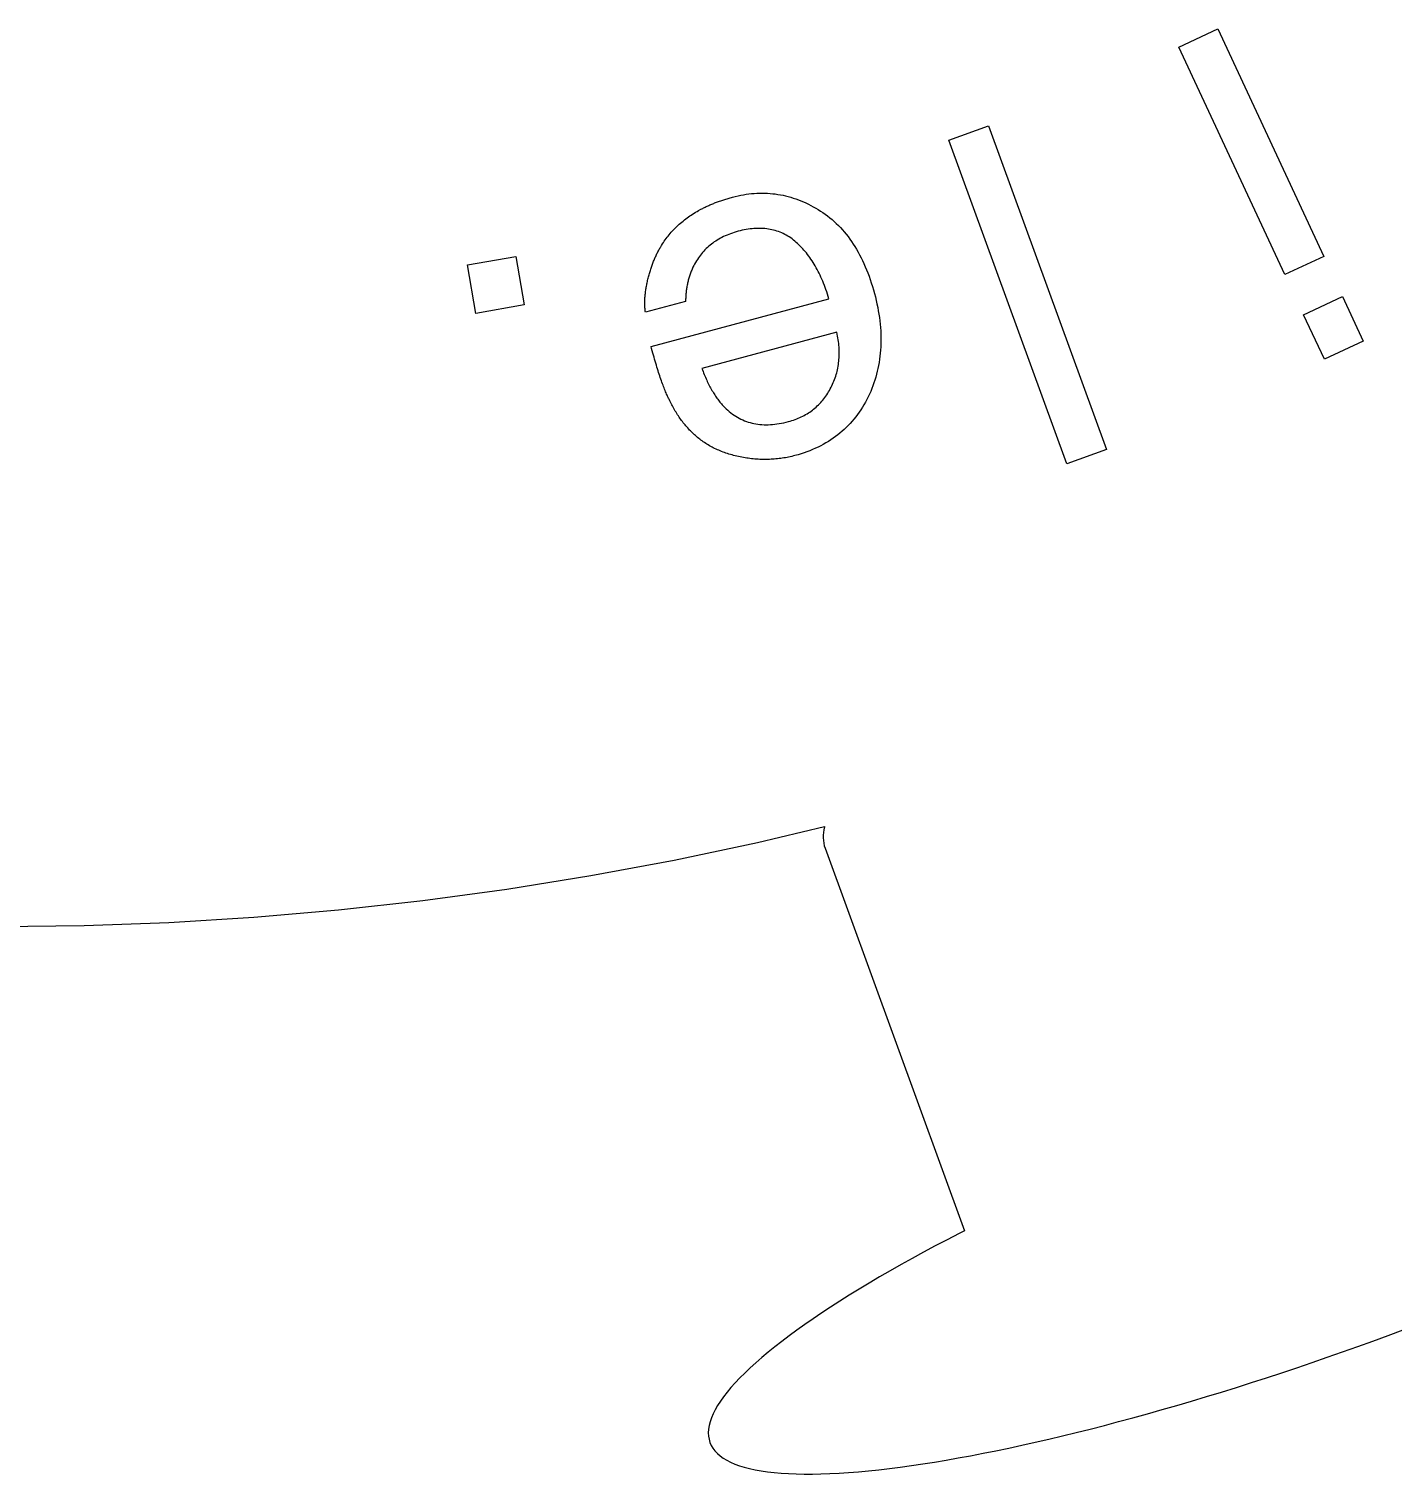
# Model space of a CAD drawing. Header units: metres. Extents: x -53 to 53, y -52 to 53.
# Drawn here: x 0.39 to 18.12, y -52.12 to -33.33 of the extents above; entities that cross this region are included whole.
import ezdxf

# ---------------------------------------------------------------- set-up
doc = ezdxf.new("R2010")
doc.units = ezdxf.units.M

msp = doc.modelspace()

# ---------------------------------------------------------------- linework, layer by layer
for p, q in [((15.3383, -33.5623), (15.844, -33.3264)), ((15.844, -33.3264), (17.2234, -36.2846)), ((16.7177, -36.5204), (15.3383, -33.5623)), ((12.3492, -34.7734), (12.8651, -34.5856)), ((12.8651, -34.5856), (14.3973, -38.7955)), ((13.8814, -38.9832), (12.3492, -34.7734)), ((9.50685, -35.522), (9.52132, -35.518)), ((9.52132, -35.518), (9.53589, -35.514)), ((9.53589, -35.514), (9.57155, -35.5049)), ((9.57155, -35.5049), (9.60707, -35.4967)), ((9.60707, -35.4967), (9.64249, -35.4893)), ((9.64249, -35.4893), (9.67776, -35.4828)), ((9.67776, -35.4828), (9.71295, -35.4772)), ((9.71295, -35.4772), (9.748, -35.4724)), ((9.748, -35.4724), (9.78296, -35.4685)), ((9.78296, -35.4685), (9.81776, -35.4655)), ((9.81776, -35.4655), (9.85246, -35.4634)), ((9.85246, -35.4634), (9.88704, -35.4622)), ((9.88704, -35.4622), (9.92151, -35.4618)), ((9.92151, -35.4618), (9.95584, -35.4623)), ((9.95584, -35.4623), (9.99007, -35.4637)), ((9.99007, -35.4637), (10.0242, -35.4659)), ((10.0242, -35.4659), (10.0582, -35.4691)), ((10.0582, -35.4691), (10.092, -35.4731)), ((10.092, -35.4731), (10.1258, -35.478)), ((10.1258, -35.478), (10.1594, -35.4837)), ((10.1594, -35.4837), (10.1929, -35.4904)), ((10.1929, -35.4904), (10.2263, -35.4979)), ((10.2263, -35.4979), (10.2596, -35.5063)), ((10.2596, -35.5063), (10.2927, -35.5155)), ((10.2927, -35.5155), (10.3258, -35.5257)), ((9.05547, -35.7112), (9.075, -35.6998)), ((9.075, -35.6998), (9.09479, -35.6886)), ((9.09479, -35.6886), (9.12582, -35.6716)), ((9.12582, -35.6716), (9.13689, -35.6657)), ((9.13689, -35.6657), (9.14804, -35.6599)), ((9.14804, -35.6599), (9.15932, -35.6541)), ((9.15932, -35.6541), (9.17072, -35.6484)), ((9.17072, -35.6484), (9.18222, -35.6428)), ((9.18222, -35.6428), (9.19385, -35.6372)), ((9.19385, -35.6372), (9.20558, -35.6317)), ((9.20558, -35.6317), (9.21742, -35.6262)), ((9.21742, -35.6262), (9.22939, -35.6208)), ((9.22939, -35.6208), (9.24146, -35.6155)), ((9.24146, -35.6155), (9.25365, -35.6102)), ((9.25365, -35.6102), (9.26595, -35.605)), ((9.26595, -35.605), (9.27837, -35.5999)), ((9.27837, -35.5999), (9.29089, -35.5948)), ((9.29089, -35.5948), (9.30354, -35.5898)), ((9.30354, -35.5898), (9.3163, -35.5848)), ((9.3163, -35.5848), (9.32918, -35.5799)), ((9.32918, -35.5799), (9.34216, -35.5751)), ((9.34216, -35.5751), (9.35526, -35.5703)), ((9.35526, -35.5703), (9.36847, -35.5656)), ((9.36847, -35.5656), (9.38181, -35.561)), ((9.38181, -35.561), (9.39523, -35.5564)), ((9.39523, -35.5564), (9.4088, -35.5519)), ((9.4088, -35.5519), (9.42247, -35.5474)), ((9.42247, -35.5474), (9.43625, -35.543)), ((9.43625, -35.543), (9.45015, -35.5387)), ((9.45015, -35.5387), (9.46416, -35.5344)), ((9.46416, -35.5344), (9.47827, -35.5302)), ((9.47827, -35.5302), (9.49251, -35.5261)), ((9.49251, -35.5261), (9.50685, -35.522)), ((10.3258, -35.5257), (10.3587, -35.5367)), ((10.3587, -35.5367), (10.3915, -35.5486)), ((10.3915, -35.5486), (10.4241, -35.5614)), ((10.4241, -35.5614), (10.4567, -35.575)), ((10.4567, -35.575), (10.4892, -35.5895)), ((10.4892, -35.5895), (10.5215, -35.6049)), ((10.5215, -35.6049), (10.5537, -35.6212)), ((10.5537, -35.6212), (10.5858, -35.6384)), ((10.5858, -35.6384), (10.6177, -35.6564)), ((10.6177, -35.6564), (10.6496, -35.6753)), ((10.6496, -35.6753), (10.6811, -35.695)), ((10.6811, -35.695), (10.712, -35.7156)), ((8.81227, -35.8951), (8.82779, -35.8805)), ((8.82779, -35.8805), (8.84357, -35.8661)), ((8.84357, -35.8661), (8.85965, -35.852)), ((8.85965, -35.852), (8.87604, -35.8381)), ((8.87604, -35.8381), (8.89268, -35.8244)), ((8.89268, -35.8244), (8.90962, -35.8109)), ((8.90962, -35.8109), (8.92685, -35.7977)), ((8.92685, -35.7977), (8.94437, -35.7846)), ((8.94437, -35.7846), (8.96217, -35.7718)), ((8.96217, -35.7718), (8.98026, -35.7593)), ((8.98026, -35.7593), (8.99861, -35.7469)), ((8.99861, -35.7469), (9.01727, -35.7348)), ((9.01727, -35.7348), (9.03624, -35.7229)), ((9.03624, -35.7229), (9.05547, -35.7112)), ((10.712, -35.7156), (10.7423, -35.737)), ((10.7423, -35.737), (10.772, -35.7593)), ((10.772, -35.7593), (10.8012, -35.7824)), ((10.8012, -35.7824), (10.8298, -35.8063)), ((10.8298, -35.8063), (10.8578, -35.831)), ((10.8578, -35.831), (10.8852, -35.8566)), ((10.8852, -35.8566), (10.912, -35.883)), ((10.912, -35.883), (10.9382, -35.9102)), ((8.64856, -36.0879), (8.66063, -36.0706)), ((8.66063, -36.0706), (8.67297, -36.0536)), ((8.67297, -36.0536), (8.68561, -36.0367)), ((8.68561, -36.0367), (8.69855, -36.0201)), ((8.69855, -36.0201), (8.71175, -36.0037)), ((8.71175, -36.0037), (8.72525, -35.9875)), ((8.72525, -35.9875), (8.73904, -35.9715)), ((8.73904, -35.9715), (8.75313, -35.9558)), ((8.75313, -35.9558), (8.76749, -35.9403)), ((8.76749, -35.9403), (8.78214, -35.925)), ((8.78214, -35.925), (8.79706, -35.9099)), ((8.79706, -35.9099), (8.81227, -35.8951)), ((9.33727, -36.0721), (9.3177, -36.0845)), ((9.35728, -36.0602), (9.33727, -36.0721)), ((9.37776, -36.0487), (9.35728, -36.0602)), ((9.3987, -36.0377), (9.37776, -36.0487)), ((9.42006, -36.0271), (9.3987, -36.0377)), ((9.44189, -36.017), (9.42006, -36.0271)), ((9.46419, -36.0073), (9.44189, -36.017)), ((9.48692, -35.9981), (9.46419, -36.0073)), ((9.51012, -35.9893), (9.48692, -35.9981)), ((9.53377, -35.981), (9.51012, -35.9893)), ((9.55786, -35.9731), (9.53377, -35.981)), ((9.58241, -35.9657), (9.55786, -35.9731)), ((9.60741, -35.9587), (9.58241, -35.9657)), ((9.63425, -35.9518), (9.60741, -35.9587)), ((9.66081, -35.9456), (9.63425, -35.9518)), ((9.68712, -35.94), (9.66081, -35.9456)), ((9.71313, -35.9351), (9.68712, -35.94)), ((9.73886, -35.9309), (9.71313, -35.9351)), ((9.76433, -35.9274), (9.73886, -35.9309)), ((9.78951, -35.9245), (9.76433, -35.9274)), ((9.81442, -35.9224), (9.78951, -35.9245)), ((9.83904, -35.9209), (9.81442, -35.9224)), ((9.86339, -35.92), (9.83904, -35.9209)), ((9.88747, -35.9199), (9.86339, -35.92)), ((9.91124, -35.9204), (9.88747, -35.9199)), ((9.93477, -35.9216), (9.91124, -35.9204)), ((9.95801, -35.9234), (9.93477, -35.9216)), ((9.98097, -35.9259), (9.95801, -35.9234)), ((10.0036, -35.9292), (9.98097, -35.9259)), ((10.0261, -35.933), (10.0036, -35.9292)), ((10.0482, -35.9376), (10.0261, -35.933)), ((10.07, -35.9428), (10.0482, -35.9376)), ((10.0916, -35.9487), (10.07, -35.9428)), ((10.1129, -35.9553), (10.0916, -35.9487)), ((10.1339, -35.9625), (10.1129, -35.9553)), ((10.1546, -35.9704), (10.1339, -35.9625)), ((10.1751, -35.979), (10.1546, -35.9704)), ((10.1953, -35.9883), (10.1751, -35.979)), ((10.2152, -35.9982), (10.1953, -35.9883)), ((10.2348, -36.0089), (10.2152, -35.9982)), ((10.2542, -36.0201), (10.2348, -36.0089)), ((10.2732, -36.0321), (10.2542, -36.0201)), ((10.292, -36.0447), (10.2732, -36.0321)), ((10.3105, -36.058), (10.292, -36.0447)), ((10.3288, -36.072), (10.3105, -36.058)), ((10.3467, -36.0867), (10.3288, -36.072)), ((10.9382, -35.9102), (10.9639, -35.9383)), ((10.9639, -35.9383), (10.989, -35.9672)), ((10.989, -35.9672), (11.0135, -35.997)), ((11.0135, -35.997), (11.0374, -36.0275)), ((11.0374, -36.0275), (11.0607, -36.0589)), ((11.0607, -36.0589), (11.0835, -36.0911)), ((8.54211, -36.2726), (8.54782, -36.2607)), ((8.54782, -36.2607), (8.5536, -36.2489)), ((8.5536, -36.2489), (8.55949, -36.2373)), ((8.55949, -36.2373), (8.56546, -36.2258)), ((8.56546, -36.2258), (8.57152, -36.2144)), ((8.57152, -36.2144), (8.57767, -36.2031)), ((8.57767, -36.2031), (8.58391, -36.192)), ((8.58391, -36.192), (8.59023, -36.181)), ((8.59023, -36.181), (8.59666, -36.1702)), ((8.59666, -36.1702), (8.60316, -36.1594)), ((8.60316, -36.1594), (8.61409, -36.1412)), ((8.61409, -36.1412), (8.62529, -36.1232)), ((8.62529, -36.1232), (8.63678, -36.1055)), ((8.63678, -36.1055), (8.64856, -36.0879)), ((9.11823, -36.268), (9.10454, -36.2862)), ((9.13234, -36.2502), (9.11823, -36.268)), ((9.14693, -36.2329), (9.13234, -36.2502)), ((9.16197, -36.216), (9.14693, -36.2329)), ((9.17746, -36.1996), (9.16197, -36.216)), ((9.19341, -36.1837), (9.17746, -36.1996)), ((9.20981, -36.1682), (9.19341, -36.1837)), ((9.22665, -36.1531), (9.20981, -36.1682)), ((9.24396, -36.1385), (9.22665, -36.1531)), ((9.2617, -36.1243), (9.24396, -36.1385)), ((9.27992, -36.1106), (9.2617, -36.1243)), ((9.29858, -36.0973), (9.27992, -36.1106)), ((9.3177, -36.0845), (9.29858, -36.0973)), ((10.3643, -36.1019), (10.3467, -36.0867)), ((10.3817, -36.1176), (10.3643, -36.1019)), ((10.3988, -36.1338), (10.3817, -36.1176)), ((10.4157, -36.1504), (10.3988, -36.1338)), ((10.4323, -36.1675), (10.4157, -36.1504)), ((10.4486, -36.1851), (10.4323, -36.1675)), ((10.4646, -36.2031), (10.4486, -36.1851)), ((10.4804, -36.2216), (10.4646, -36.2031)), ((10.4959, -36.2405), (10.4804, -36.2216)), ((10.5112, -36.2599), (10.4959, -36.2405)), ((10.5262, -36.2798), (10.5112, -36.2599)), ((11.0835, -36.0911), (11.1056, -36.1242)), ((11.1056, -36.1242), (11.1272, -36.1581)), ((11.1272, -36.1581), (11.1482, -36.1928)), ((11.1482, -36.1928), (11.1686, -36.2284)), ((11.1686, -36.2284), (11.1884, -36.2647)), ((11.1884, -36.2647), (11.2077, -36.302)), ((6.0882, -36.3957), (6.71649, -36.2849)), ((6.19933, -37.026), (6.0882, -36.3957)), ((6.71649, -36.2849), (6.82762, -36.9152)), ((8.46742, -36.4667), (8.47177, -36.4528)), ((8.47177, -36.4528), (8.47621, -36.4391)), ((8.47621, -36.4391), (8.48074, -36.4255)), ((8.48074, -36.4255), (8.48537, -36.412)), ((8.48537, -36.412), (8.49008, -36.3987)), ((8.49008, -36.3987), (8.49487, -36.3855)), ((8.49487, -36.3855), (8.49977, -36.3725)), ((8.49977, -36.3725), (8.50475, -36.3595)), ((8.50475, -36.3595), (8.50981, -36.3467)), ((8.50981, -36.3467), (8.51498, -36.334)), ((8.51498, -36.334), (8.52023, -36.3215)), ((8.52023, -36.3215), (8.52556, -36.3091)), ((8.52556, -36.3091), (8.53101, -36.2968)), ((8.53101, -36.2968), (8.53651, -36.2846)), ((8.53651, -36.2846), (8.54211, -36.2726)), ((9.01022, -36.4514), (9.00487, -36.4641)), ((9.01575, -36.4388), (9.01022, -36.4514)), ((9.02147, -36.4263), (9.01575, -36.4388)), ((9.03198, -36.4049), (9.02147, -36.4263)), ((9.04294, -36.384), (9.03198, -36.4049)), ((9.05435, -36.3635), (9.04294, -36.384)), ((9.06622, -36.3435), (9.05435, -36.3635)), ((9.07854, -36.324), (9.06622, -36.3435)), ((9.09131, -36.3049), (9.07854, -36.324)), ((9.10454, -36.2862), (9.09131, -36.3049)), ((10.5409, -36.3002), (10.5262, -36.2798)), ((10.5554, -36.321), (10.5409, -36.3002)), ((10.5696, -36.3422), (10.5554, -36.321)), ((10.5835, -36.364), (10.5696, -36.3422)), ((10.5972, -36.3862), (10.5835, -36.364)), ((10.6106, -36.4088), (10.5972, -36.3862)), ((10.6237, -36.432), (10.6106, -36.4088)), ((10.6366, -36.4556), (10.6237, -36.432)), ((10.6493, -36.4796), (10.6366, -36.4556)), ((11.2077, -36.302), (11.2263, -36.34)), ((11.2263, -36.34), (11.2444, -36.3789)), ((11.2444, -36.3789), (11.2619, -36.4186)), ((11.2619, -36.4186), (11.2788, -36.4591)), ((17.2234, -36.2846), (16.7177, -36.5204)), ((8.41991, -36.6554), (8.42278, -36.641)), ((8.42278, -36.641), (8.42583, -36.6264)), ((8.42583, -36.6264), (8.429, -36.6118)), ((8.429, -36.6118), (8.43236, -36.597)), ((8.43236, -36.597), (8.43585, -36.5821)), ((8.43585, -36.5821), (8.4395, -36.5672)), ((8.4395, -36.5672), (8.44322, -36.5525)), ((8.44322, -36.5525), (8.44702, -36.5379)), ((8.44702, -36.5379), (8.45093, -36.5233)), ((8.45093, -36.5233), (8.45491, -36.509)), ((8.45491, -36.509), (8.459, -36.4947)), ((8.459, -36.4947), (8.46317, -36.4806)), ((8.46317, -36.4806), (8.46742, -36.4667)), ((8.95122, -36.6339), (8.94833, -36.6473)), ((8.9543, -36.6205), (8.95122, -36.6339)), ((8.95753, -36.6072), (8.9543, -36.6205)), ((8.96095, -36.5939), (8.95753, -36.6072)), ((8.96455, -36.5807), (8.96095, -36.5939)), ((8.96832, -36.5675), (8.96455, -36.5807)), ((8.97227, -36.5544), (8.96832, -36.5675)), ((8.97639, -36.5413), (8.97227, -36.5544)), ((8.9807, -36.5283), (8.97639, -36.5413)), ((8.98518, -36.5154), (8.9807, -36.5283)), ((8.98984, -36.5025), (8.98518, -36.5154)), ((8.99467, -36.4896), (8.98984, -36.5025)), ((8.99966, -36.4768), (8.99467, -36.4896)), ((9.00487, -36.4641), (8.99966, -36.4768)), ((10.6616, -36.5041), (10.6493, -36.4796)), ((10.6737, -36.5291), (10.6616, -36.5041)), ((10.6855, -36.5546), (10.6737, -36.5291)), ((10.6971, -36.5805), (10.6855, -36.5546)), ((10.7084, -36.6069), (10.6971, -36.5805)), ((10.7195, -36.6337), (10.7084, -36.6069)), ((10.7302, -36.661), (10.7195, -36.6337)), ((11.2788, -36.4591), (11.2951, -36.5005)), ((11.2951, -36.5005), (11.3109, -36.5427)), ((11.3109, -36.5427), (11.326, -36.5857)), ((11.326, -36.5857), (11.3406, -36.6296)), ((11.3406, -36.6296), (11.3546, -36.6743)), ((8.39624, -36.8445), (8.3969, -36.8318)), ((8.3969, -36.8318), (8.39772, -36.819)), ((8.39772, -36.819), (8.3987, -36.806)), ((8.3987, -36.806), (8.39984, -36.7929)), ((8.39984, -36.7929), (8.40115, -36.7797)), ((8.40115, -36.7797), (8.4026, -36.7664)), ((8.4026, -36.7664), (8.40421, -36.7529)), ((8.40421, -36.7529), (8.40598, -36.7393)), ((8.40598, -36.7393), (8.4079, -36.7256)), ((8.4079, -36.7256), (8.40999, -36.7118)), ((8.40999, -36.7118), (8.41223, -36.6979)), ((8.41223, -36.6979), (8.41463, -36.6838)), ((8.41463, -36.6838), (8.41719, -36.6697)), ((8.41719, -36.6697), (8.41991, -36.6554)), ((8.92682, -36.8272), (8.92639, -36.8414)), ((8.92741, -36.813), (8.92682, -36.8272)), ((8.92819, -36.7989), (8.92741, -36.813)), ((8.92914, -36.7849), (8.92819, -36.7989)), ((8.93027, -36.7709), (8.92914, -36.7849)), ((8.93156, -36.7569), (8.93027, -36.7709)), ((8.93304, -36.743), (8.93156, -36.7569)), ((8.93471, -36.7292), (8.93304, -36.743)), ((8.93652, -36.7154), (8.93471, -36.7292)), ((8.93854, -36.7017), (8.93652, -36.7154)), ((8.94072, -36.688), (8.93854, -36.7017)), ((8.94308, -36.6744), (8.94072, -36.688)), ((8.94562, -36.6608), (8.94308, -36.6744)), ((8.94833, -36.6473), (8.94562, -36.6608)), ((10.7408, -36.6888), (10.7302, -36.661)), ((10.751, -36.717), (10.7408, -36.6888)), ((10.761, -36.7457), (10.751, -36.717)), ((10.7707, -36.7749), (10.761, -36.7457)), ((10.7802, -36.8045), (10.7707, -36.7749)), ((10.7894, -36.8346), (10.7802, -36.8045)), ((11.3546, -36.6743), (11.368, -36.7198)), ((11.368, -36.7198), (11.3808, -36.7662)), ((11.3808, -36.7662), (11.3927, -36.8121)), ((11.3927, -36.8121), (11.4037, -36.8577)), ((16.9612, -37.0425), (17.4669, -36.8067)), ((17.4669, -36.8067), (17.7374, -37.3867)), ((6.82762, -36.9152), (6.19933, -37.026)), ((8.39516, -36.8942), (8.3952, -36.882)), ((8.39528, -36.9064), (8.39516, -36.8942)), ((8.3952, -36.882), (8.39539, -36.8696)), ((8.39557, -36.9184), (8.39528, -36.9064)), ((8.39539, -36.8696), (8.39574, -36.8571)), ((8.39601, -36.9302), (8.39557, -36.9184)), ((8.39574, -36.8571), (8.39624, -36.8445)), ((8.39661, -36.942), (8.39601, -36.9302)), ((8.39737, -36.9536), (8.39661, -36.942)), ((8.39828, -36.9652), (8.39737, -36.9536)), ((8.39937, -36.9766), (8.39828, -36.9652)), ((8.40059, -36.9879), (8.39937, -36.9766)), ((8.40198, -36.999), (8.40059, -36.9879)), ((8.40352, -37.0101), (8.40198, -36.999)), ((8.92609, -36.8701), (8.40352, -37.0101)), ((8.476, -37.4545), (10.7894, -36.8346)), ((8.92616, -36.8557), (8.92609, -36.8701)), ((8.92639, -36.8414), (8.92616, -36.8557)), ((11.4037, -36.8577), (11.4138, -36.9029)), ((11.4138, -36.9029), (11.423, -36.9479)), ((11.423, -36.9479), (11.4313, -36.9925)), ((11.4313, -36.9925), (11.4387, -37.0368)), ((11.4387, -37.0368), (11.4452, -37.0808)), ((11.4452, -37.0808), (11.4509, -37.1245)), ((11.4509, -37.1245), (11.4556, -37.1678)), ((11.4556, -37.1678), (11.4594, -37.2108)), ((17.2317, -37.6225), (16.9612, -37.0425)), ((10.8909, -37.2712), (9.13673, -37.7412)), ((10.8963, -37.2958), (10.8909, -37.2712)), ((10.9012, -37.3203), (10.8963, -37.2958)), ((10.9057, -37.3447), (10.9012, -37.3203)), ((10.9096, -37.3689), (10.9057, -37.3447)), ((10.913, -37.3929), (10.9096, -37.3689)), ((10.916, -37.4168), (10.913, -37.3929)), ((11.4594, -37.2108), (11.4623, -37.2535)), ((11.4623, -37.2535), (11.4643, -37.2959)), ((11.4643, -37.2959), (11.4654, -37.3379)), ((11.4656, -37.3796), (11.465, -37.421)), ((11.4654, -37.3379), (11.4656, -37.3796)), ((17.7374, -37.3867), (17.2317, -37.6225)), ((8.48392, -37.4838), (8.476, -37.4545)), ((8.49179, -37.5126), (8.48392, -37.4838)), ((8.4996, -37.5409), (8.49179, -37.5126)), ((8.50735, -37.5687), (8.4996, -37.5409)), ((8.51508, -37.5959), (8.50735, -37.5687)), ((10.9184, -37.4406), (10.916, -37.4168)), ((10.9204, -37.4642), (10.9184, -37.4406)), ((10.9218, -37.4876), (10.9204, -37.4642)), ((10.9216, -37.6028), (10.9226, -37.58)), ((10.9228, -37.5109), (10.9218, -37.4876)), ((10.9226, -37.58), (10.9232, -37.5572)), ((10.9232, -37.5341), (10.9228, -37.5109)), ((10.9232, -37.5572), (10.9232, -37.5341)), ((11.4533, -37.5834), (11.4481, -37.6232)), ((11.4575, -37.5433), (11.4533, -37.5834)), ((11.4609, -37.5029), (11.4575, -37.5433)), ((11.4634, -37.4621), (11.4609, -37.5029)), ((11.465, -37.421), (11.4634, -37.4621)), ((8.52275, -37.6227), (8.51508, -37.5959)), ((8.53038, -37.6488), (8.52275, -37.6227)), ((8.53793, -37.6745), (8.53038, -37.6488)), ((8.54546, -37.6996), (8.53793, -37.6745)), ((8.55293, -37.7242), (8.54546, -37.6996)), ((8.56035, -37.7482), (8.55293, -37.7242)), ((8.56773, -37.7717), (8.56035, -37.7482)), ((8.57506, -37.7947), (8.56773, -37.7717)), ((9.13673, -37.7412), (9.14433, -37.7613)), ((9.14433, -37.7613), (9.15201, -37.781)), ((10.8954, -37.7793), (10.9004, -37.7578)), ((10.9004, -37.7578), (10.9049, -37.7361)), ((10.9049, -37.7361), (10.909, -37.7142)), ((10.909, -37.7142), (10.9125, -37.6922)), ((10.9125, -37.6922), (10.9155, -37.6701)), ((10.9155, -37.6701), (10.918, -37.6478)), ((10.918, -37.6478), (10.9201, -37.6253)), ((10.9201, -37.6253), (10.9216, -37.6028)), ((11.4272, -37.7406), (11.4184, -37.7791)), ((11.4351, -37.7018), (11.4272, -37.7406)), ((11.442, -37.6627), (11.4351, -37.7018)), ((11.4481, -37.6232), (11.442, -37.6627)), ((8.58232, -37.8172), (8.57506, -37.7947)), ((8.58955, -37.8391), (8.58232, -37.8172)), ((8.59673, -37.8605), (8.58955, -37.8391)), ((8.60385, -37.8813), (8.59673, -37.8605)), ((8.61095, -37.9017), (8.60385, -37.8813)), ((8.61797, -37.9215), (8.61095, -37.9017)), ((8.62495, -37.9408), (8.61797, -37.9215)), ((8.63188, -37.9595), (8.62495, -37.9408)), ((8.63876, -37.9777), (8.63188, -37.9595)), ((9.15201, -37.781), (9.15976, -37.8005)), ((9.15976, -37.8005), (9.16762, -37.8196)), ((9.16762, -37.8196), (9.17557, -37.8385)), ((9.17557, -37.8385), (9.18359, -37.8571)), ((9.18359, -37.8571), (9.19171, -37.8754)), ((9.19171, -37.8754), (9.19992, -37.8933)), ((9.19992, -37.8933), (9.20822, -37.911)), ((9.20822, -37.911), (9.2166, -37.9285)), ((9.2166, -37.9285), (9.22508, -37.9455)), ((9.22508, -37.9455), (9.23364, -37.9624)), ((10.8279, -37.9668), (10.8374, -37.9466)), ((10.8374, -37.9466), (10.8464, -37.9262)), ((10.8464, -37.9262), (10.8549, -37.9056)), ((10.8549, -37.9056), (10.8629, -37.885)), ((10.8629, -37.885), (10.8704, -37.8641)), ((10.8704, -37.8641), (10.8774, -37.8432)), ((10.8774, -37.8432), (10.8839, -37.822)), ((10.8839, -37.822), (10.8899, -37.8008)), ((10.8899, -37.8008), (10.8954, -37.7793)), ((11.3744, -37.9299), (11.3612, -37.9668)), ((11.3868, -37.8927), (11.3744, -37.9299)), ((11.3982, -37.8552), (11.3868, -37.8927)), ((11.4088, -37.8173), (11.3982, -37.8552)), ((11.4184, -37.7791), (11.4088, -37.8173)), ((8.6456, -37.9954), (8.63876, -37.9777)), ((8.65239, -38.0126), (8.6456, -37.9954)), ((8.65912, -38.0292), (8.65239, -38.0126)), ((8.66582, -38.0453), (8.65912, -38.0292)), ((8.67244, -38.0608), (8.66582, -38.0453)), ((8.67903, -38.0759), (8.67244, -38.0608)), ((8.68558, -38.0903), (8.67903, -38.0759)), ((8.69206, -38.1043), (8.68558, -38.0903)), ((8.6985, -38.1178), (8.69206, -38.1043)), ((8.70491, -38.1307), (8.6985, -38.1178)), ((8.71124, -38.1431), (8.70491, -38.1307)), ((8.71956, -38.1608), (8.71124, -38.1431)), ((9.23364, -37.9624), (9.24229, -37.9789)), ((9.24229, -37.9789), (9.25102, -37.9951)), ((9.25102, -37.9951), (9.25987, -38.011)), ((9.25987, -38.011), (9.26878, -38.0267)), ((9.26878, -38.0267), (9.27779, -38.042)), ((9.27779, -38.042), (9.28688, -38.0571)), ((9.28688, -38.0571), (9.29605, -38.0718)), ((9.29605, -38.0718), (9.30533, -38.0863)), ((9.30533, -38.0863), (9.3147, -38.1004)), ((9.3147, -38.1004), (9.32414, -38.1143)), ((9.32414, -38.1143), (9.33368, -38.1279)), ((9.33368, -38.1279), (9.34329, -38.1412)), ((9.34329, -38.1412), (9.35301, -38.1542)), ((10.7101, -38.1525), (10.7234, -38.1358)), ((10.7234, -38.1358), (10.7365, -38.1186)), ((10.7365, -38.1186), (10.7491, -38.1011)), ((10.7491, -38.1011), (10.7615, -38.0831)), ((10.7615, -38.0831), (10.7735, -38.0647)), ((10.7735, -38.0647), (10.7851, -38.0458)), ((10.7851, -38.0458), (10.7964, -38.0266)), ((10.7964, -38.0266), (10.8074, -38.0069)), ((10.8074, -38.0069), (10.8179, -37.9869)), ((10.8179, -37.9869), (10.8279, -37.9668)), ((11.2815, -38.1462), (11.2632, -38.1805)), ((11.2992, -38.1111), (11.2815, -38.1462)), ((11.316, -38.0755), (11.2992, -38.1111)), ((11.332, -38.0396), (11.316, -38.0755)), ((11.347, -38.0034), (11.332, -38.0396)), ((11.3612, -37.9668), (11.347, -38.0034)), ((8.72804, -38.1784), (8.71956, -38.1608)), ((8.73666, -38.1958), (8.72804, -38.1784)), ((8.74544, -38.213), (8.73666, -38.1958)), ((8.75438, -38.23), (8.74544, -38.213)), ((8.76347, -38.2468), (8.75438, -38.23)), ((8.77272, -38.2634), (8.76347, -38.2468)), ((8.78214, -38.2798), (8.77272, -38.2634)), ((8.79169, -38.296), (8.78214, -38.2798)), ((8.80141, -38.3121), (8.79169, -38.296)), ((8.81126, -38.3279), (8.80141, -38.3121)), ((8.82129, -38.3435), (8.81126, -38.3279)), ((9.35301, -38.1542), (9.36282, -38.1669)), ((9.36282, -38.1669), (9.3727, -38.1793)), ((9.3727, -38.1793), (9.38269, -38.1914)), ((9.38269, -38.1914), (9.39276, -38.2032)), ((9.39276, -38.2032), (9.40291, -38.2148)), ((9.40291, -38.2148), (9.41316, -38.226)), ((9.41316, -38.226), (9.42349, -38.2369)), ((9.42349, -38.2369), (9.43391, -38.2476)), ((9.43391, -38.2476), (9.45351, -38.2666)), ((9.45351, -38.2666), (9.47343, -38.2849)), ((9.47343, -38.2849), (9.49373, -38.3023)), ((9.49373, -38.3023), (9.51434, -38.3189)), ((9.51434, -38.3189), (9.53534, -38.3346)), ((9.53534, -38.3346), (9.55666, -38.3495)), ((10.4868, -38.3422), (10.505, -38.3314)), ((10.505, -38.3314), (10.5228, -38.3201)), ((10.5228, -38.3201), (10.5403, -38.3085)), ((10.5403, -38.3085), (10.5575, -38.2964)), ((10.5575, -38.2964), (10.5743, -38.284)), ((10.5743, -38.284), (10.5907, -38.271)), ((10.5907, -38.271), (10.6069, -38.2577)), ((10.6069, -38.2577), (10.6226, -38.2439)), ((10.6226, -38.2439), (10.6381, -38.2298)), ((10.6381, -38.2298), (10.6532, -38.2151)), ((10.6532, -38.2151), (10.6679, -38.2001)), ((10.6679, -38.2001), (10.6823, -38.1847)), ((10.6823, -38.1847), (10.6964, -38.1688)), ((10.6964, -38.1688), (10.7101, -38.1525)), ((11.1828, -38.3104), (11.1609, -38.341)), ((11.2039, -38.279), (11.1828, -38.3104)), ((11.2244, -38.2469), (11.2039, -38.279)), ((11.2441, -38.2141), (11.2244, -38.2469)), ((11.2632, -38.1805), (11.2441, -38.2141)), ((8.83148, -38.359), (8.82129, -38.3435)), ((8.84181, -38.3742), (8.83148, -38.359)), ((8.85229, -38.3893), (8.84181, -38.3742)), ((8.86296, -38.4042), (8.85229, -38.3893)), ((8.87375, -38.4188), (8.86296, -38.4042)), ((8.88472, -38.4333), (8.87375, -38.4188)), ((8.89583, -38.4476), (8.88472, -38.4333)), ((8.90709, -38.4617), (8.89583, -38.4476)), ((8.91852, -38.4756), (8.90709, -38.4617)), ((8.93008, -38.4893), (8.91852, -38.4756)), ((8.94183, -38.5028), (8.93008, -38.4893)), ((8.95374, -38.5161), (8.94183, -38.5028)), ((8.96577, -38.5293), (8.95374, -38.5161)), ((9.55666, -38.3495), (9.57832, -38.3636)), ((9.57832, -38.3636), (9.60034, -38.3768)), ((9.60034, -38.3768), (9.62273, -38.3891)), ((9.62273, -38.3891), (9.64545, -38.4006)), ((9.64545, -38.4006), (9.66852, -38.4113)), ((9.66852, -38.4113), (9.69194, -38.4211)), ((9.69194, -38.4211), (9.7157, -38.4301)), ((9.7157, -38.4301), (9.73981, -38.4383)), ((9.73981, -38.4383), (9.76428, -38.4456)), ((9.76428, -38.4456), (9.78909, -38.452)), ((9.78909, -38.452), (9.81424, -38.4577)), ((9.81424, -38.4577), (9.83975, -38.4624)), ((9.83975, -38.4624), (9.86562, -38.4664)), ((9.86562, -38.4664), (9.89183, -38.4695)), ((9.89183, -38.4695), (9.91838, -38.4717)), ((9.91838, -38.4717), (9.94528, -38.4731)), ((9.94528, -38.4731), (9.97252, -38.4737)), ((9.97252, -38.4737), (10.0001, -38.4734)), ((10.0001, -38.4734), (10.0281, -38.4723)), ((10.0281, -38.4723), (10.0564, -38.4703)), ((10.0564, -38.4703), (10.085, -38.4675)), ((10.085, -38.4675), (10.114, -38.4639)), ((10.114, -38.4639), (10.1433, -38.4594)), ((10.1433, -38.4594), (10.173, -38.454)), ((10.173, -38.454), (10.2031, -38.4479)), ((10.2031, -38.4479), (10.2335, -38.4408)), ((10.2335, -38.4408), (10.2642, -38.433)), ((10.2642, -38.433), (10.2861, -38.4268)), ((10.2861, -38.4268), (10.3078, -38.4203)), ((10.3078, -38.4203), (10.329, -38.4133)), ((10.329, -38.4133), (10.3499, -38.4059)), ((10.3499, -38.4059), (10.3705, -38.398)), ((10.3705, -38.398), (10.3908, -38.3898)), ((10.3908, -38.3898), (10.4107, -38.3811)), ((10.4107, -38.3811), (10.4302, -38.372)), ((10.4302, -38.372), (10.4494, -38.3625)), ((10.4494, -38.3625), (10.4683, -38.3525)), ((10.4683, -38.3525), (10.4868, -38.3422)), ((11.0152, -38.5089), (10.9884, -38.5342)), ((11.0412, -38.4827), (11.0152, -38.5089)), ((11.0666, -38.4559), (11.0412, -38.4827)), ((11.0912, -38.4283), (11.0666, -38.4559)), ((11.1152, -38.3999), (11.0912, -38.4283)), ((11.1384, -38.3708), (11.1152, -38.3999)), ((11.1609, -38.341), (11.1384, -38.3708)), ((8.97797, -38.5422), (8.96577, -38.5293)), ((8.99033, -38.5549), (8.97797, -38.5422)), ((9.00284, -38.5675), (8.99033, -38.5549)), ((9.0155, -38.5798), (9.00284, -38.5675)), ((9.02832, -38.592), (9.0155, -38.5798)), ((9.04129, -38.6039), (9.02832, -38.592)), ((9.05443, -38.6157), (9.04129, -38.6039)), ((9.06772, -38.6273), (9.05443, -38.6157)), ((9.0818, -38.6393), (9.06772, -38.6273)), ((9.09615, -38.651), (9.0818, -38.6393)), ((9.1107, -38.6626), (9.09615, -38.651)), ((9.12549, -38.6739), (9.1107, -38.6626)), ((9.1405, -38.6849), (9.12549, -38.6739)), ((9.15576, -38.6957), (9.1405, -38.6849)), ((9.17125, -38.7062), (9.15576, -38.6957)), ((9.18697, -38.7165), (9.17125, -38.7062)), ((10.7493, -38.7103), (10.7162, -38.729)), ((10.7816, -38.6909), (10.7493, -38.7103)), ((10.8133, -38.6708), (10.7816, -38.6909)), ((10.8442, -38.6499), (10.8133, -38.6708)), ((10.8745, -38.6283), (10.8442, -38.6499)), ((10.904, -38.6059), (10.8745, -38.6283)), ((10.9328, -38.5827), (10.904, -38.6059)), ((10.961, -38.5589), (10.9328, -38.5827)), ((10.9884, -38.5342), (10.961, -38.5589)), ((9.20291, -38.7266), (9.18697, -38.7165)), ((9.2191, -38.7364), (9.20291, -38.7266)), ((9.2355, -38.746), (9.2191, -38.7364)), ((9.25214, -38.7553), (9.2355, -38.746)), ((9.26901, -38.7644), (9.25214, -38.7553)), ((9.28613, -38.7733), (9.26901, -38.7644)), ((9.30345, -38.7819), (9.28613, -38.7733)), ((9.32101, -38.7903), (9.30345, -38.7819)), ((9.33882, -38.7984), (9.32101, -38.7903)), ((9.35686, -38.8063), (9.33882, -38.7984)), ((9.37512, -38.8139), (9.35686, -38.8063)), ((9.39362, -38.8213), (9.37512, -38.8139)), ((9.41234, -38.8285), (9.39362, -38.8213)), ((9.4313, -38.8354), (9.41234, -38.8285)), ((9.45049, -38.8421), (9.4313, -38.8354)), ((9.46991, -38.8485), (9.45049, -38.8421)), ((9.48956, -38.8547), (9.46991, -38.8485)), ((9.50945, -38.8606), (9.48956, -38.8547)), ((9.52957, -38.8663), (9.50945, -38.8606)), ((9.54991, -38.8717), (9.52957, -38.8663)), ((9.5705, -38.877), (9.54991, -38.8717)), ((9.59131, -38.8819), (9.5705, -38.877)), ((9.61235, -38.8867), (9.59131, -38.8819)), ((9.63362, -38.8911), (9.61235, -38.8867)), ((9.65512, -38.8954), (9.63362, -38.8911)), ((9.67668, -38.8994), (9.65512, -38.8954)), ((9.69821, -38.9032), (9.67668, -38.8994)), ((10.245, -38.8981), (10.2244, -38.902)), ((10.2655, -38.894), (10.245, -38.8981)), ((10.286, -38.8896), (10.2655, -38.894)), ((10.3065, -38.8849), (10.286, -38.8896)), ((10.3269, -38.8798), (10.3065, -38.8849)), ((10.3473, -38.8745), (10.3269, -38.8798)), ((10.3874, -38.8633), (10.3473, -38.8745)), ((10.4267, -38.8514), (10.3874, -38.8633)), ((10.4653, -38.8387), (10.4267, -38.8514)), ((10.5033, -38.8253), (10.4653, -38.8387)), ((10.5405, -38.8111), (10.5033, -38.8253)), ((10.5771, -38.7962), (10.5405, -38.8111)), ((10.6129, -38.7805), (10.5771, -38.7962)), ((10.648, -38.7641), (10.6129, -38.7805)), ((10.6825, -38.7469), (10.648, -38.7641)), ((10.7162, -38.729), (10.6825, -38.7469)), ((14.3973, -38.7955), (13.8814, -38.9832)), ((9.7197, -38.9067), (9.69821, -38.9032)), ((9.74113, -38.9098), (9.7197, -38.9067)), ((9.76256, -38.9127), (9.74113, -38.9098)), ((9.78394, -38.9153), (9.76256, -38.9127)), ((9.80527, -38.9176), (9.78394, -38.9153)), ((9.82658, -38.9196), (9.80527, -38.9176)), ((9.84784, -38.9213), (9.82658, -38.9196)), ((9.86908, -38.9227), (9.84784, -38.9213)), ((9.89027, -38.9238), (9.86908, -38.9227)), ((9.91142, -38.9247), (9.89027, -38.9238)), ((9.93256, -38.9252), (9.91142, -38.9247)), ((9.95364, -38.9254), (9.93256, -38.9252)), ((9.97469, -38.9254), (9.95364, -38.9254)), ((9.9957, -38.925), (9.97469, -38.9254)), ((10.0167, -38.9244), (9.9957, -38.925)), ((10.0376, -38.9235), (10.0167, -38.9244)), ((10.0585, -38.9223), (10.0376, -38.9235)), ((10.0794, -38.9208), (10.0585, -38.9223)), ((10.1002, -38.919), (10.0794, -38.9208)), ((10.121, -38.9169), (10.1002, -38.919)), ((10.1418, -38.9145), (10.121, -38.9169)), ((10.1625, -38.9118), (10.1418, -38.9145)), ((10.1832, -38.9088), (10.1625, -38.9118)), ((10.2038, -38.9056), (10.1832, -38.9088)), ((10.2244, -38.902), (10.2038, -38.9056)), ((9.85954, -43.9066), (10.7313, -43.6996)), ((10.7174, -43.7764), (10.7147, -43.8123)), ((10.7227, -43.7396), (10.7174, -43.7764)), ((10.7306, -43.7021), (10.7227, -43.7396)), ((10.7313, -43.6996), (10.7306, -43.7021)), ((8.77905, -44.1353), (9.85954, -43.9066)), ((10.7147, -43.8123), (10.7145, -43.8474)), ((10.7145, -43.8474), (10.7169, -43.8817)), ((10.7169, -43.8817), (10.7219, -43.915)), ((10.7219, -43.915), (10.7294, -43.9476)), ((10.7294, -43.9476), (10.7394, -43.9792)), ((7.69328, -44.3375), (8.77905, -44.1353)), ((10.7394, -43.9792), (12.5508, -48.9559)), ((6.60286, -44.5129), (7.69328, -44.3375)), ((5.50847, -44.6616), (6.60286, -44.5129)), ((4.41077, -44.7833), (5.50847, -44.6616)), ((2.20804, -44.9458), (3.31039, -44.8781)), ((3.31039, -44.8781), (4.41077, -44.7833)), ((0, -45), (1.10435, -44.9864)), ((1.10435, -44.9864), (2.20804, -44.9458)), ((12.4842, -48.9899), (12.3267, -49.0716)), ((12.5508, -48.9559), (12.4842, -48.9899)), ((12.0208, -49.2343), (11.8726, -49.3153)), ((12.1723, -49.1531), (12.0208, -49.2343)), ((12.3267, -49.0716), (12.1723, -49.1531)), ((11.7276, -49.396), (11.586, -49.4763)), ((11.8726, -49.3153), (11.7276, -49.396)), ((11.4478, -49.5562), (11.3131, -49.6356)), ((11.586, -49.4763), (11.4478, -49.5562)), ((11.0545, -49.7929), (10.9308, -49.8706)), ((11.182, -49.7145), (11.0545, -49.7929)), ((11.3131, -49.6356), (11.182, -49.7145)), ((10.811, -49.9477), (10.695, -50.0241)), ((10.9308, -49.8706), (10.811, -49.9477)), ((10.475, -50.1746), (10.3711, -50.2486)), ((10.583, -50.0997), (10.475, -50.1746)), ((10.695, -50.0241), (10.583, -50.0997)), ((10.2714, -50.3217), (10.1759, -50.3939)), ((10.3711, -50.2486), (10.2714, -50.3217)), ((17.8615, -50.3899), (18.0585, -50.3176)), ((18.0585, -50.3176), (18.2551, -50.2444)), ((9.9978, -50.5353), (9.9153, -50.6045)), ((10.0847, -50.4651), (9.9978, -50.5353)), ((10.1759, -50.3939), (10.0847, -50.4651)), ((17.2689, -50.6006), (17.4666, -50.5314)), ((17.4666, -50.5314), (17.6642, -50.4611)), ((17.6642, -50.4611), (17.8615, -50.3899)), ((9.76363, -50.7395), (9.69458, -50.8052)), ((9.83722, -50.6725), (9.76363, -50.7395)), ((9.9153, -50.6045), (9.83722, -50.6725)), ((16.6763, -50.8015), (16.8736, -50.7357)), ((16.8736, -50.7357), (17.0712, -50.6687)), ((17.0712, -50.6687), (17.2689, -50.6006)), ((9.63007, -50.8697), (9.57018, -50.933)), ((9.69458, -50.8052), (9.63007, -50.8697)), ((16.2829, -50.9295), (16.4794, -50.8661)), ((16.4794, -50.8661), (16.6763, -50.8015)), ((9.41849, -51.1149), (9.37735, -51.1728)), ((9.46436, -51.0556), (9.41849, -51.1149)), ((9.51492, -50.995), (9.46436, -51.0556)), ((9.57018, -50.933), (9.51492, -50.995)), ((15.5041, -51.1695), (15.6975, -51.1116)), ((15.6975, -51.1116), (15.8918, -51.0522)), ((15.8918, -51.0522), (16.087, -50.9915)), ((16.087, -50.9915), (16.2829, -50.9295)), ((9.30937, -51.2841), (9.28258, -51.3376)), ((9.34099, -51.2292), (9.30937, -51.2841)), ((9.37735, -51.1728), (9.34099, -51.2292)), ((14.9308, -51.3346), (15.1207, -51.2811)), ((15.1207, -51.2811), (15.3118, -51.226)), ((15.3118, -51.226), (15.5041, -51.1695)), ((9.23112, -51.4886), (9.22368, -51.5357)), ((9.24345, -51.4398), (9.23112, -51.4886)), ((9.2606, -51.3895), (9.24345, -51.4398)), ((9.28258, -51.3376), (9.2606, -51.3895)), ((14.1867, -51.5331), (14.3702, -51.4859)), ((14.3702, -51.4859), (14.5555, -51.437)), ((14.5555, -51.437), (14.7424, -51.3866)), ((14.7424, -51.3866), (14.9308, -51.3346)), ((9.22368, -51.5357), (9.22105, -51.5811)), ((9.22105, -51.5811), (9.22328, -51.6249)), ((9.22328, -51.6249), (9.23036, -51.6669)), ((9.23036, -51.6669), (9.24229, -51.7073)), ((13.4724, -51.705), (13.6478, -51.6646)), ((13.6478, -51.6646), (13.8254, -51.6225)), ((13.8254, -51.6225), (14.0051, -51.5786)), ((14.0051, -51.5786), (14.1867, -51.5331)), ((9.24229, -51.7073), (9.25908, -51.7458)), ((9.25908, -51.7458), (9.28067, -51.7826)), ((9.28067, -51.7826), (9.3071, -51.8176)), ((9.3071, -51.8176), (9.33832, -51.8507)), ((9.33832, -51.8507), (9.37431, -51.882)), ((12.6318, -51.8802), (12.7948, -51.8489)), ((12.7948, -51.8489), (12.9604, -51.8156)), ((12.9604, -51.8156), (13.1286, -51.7805)), ((13.1286, -51.7805), (13.2993, -51.7437)), ((13.2993, -51.7437), (13.4724, -51.705)), ((9.37431, -51.882), (9.41508, -51.9114)), ((9.41508, -51.9114), (9.46059, -51.9389)), ((9.46059, -51.9389), (9.51079, -51.9646)), ((9.51079, -51.9646), (9.56566, -51.9883)), ((9.56566, -51.9883), (9.6252, -52.0101)), ((9.6252, -52.0101), (9.68933, -52.0299)), ((9.68933, -52.0299), (9.75804, -52.0478)), ((9.75804, -52.0478), (9.83128, -52.0637)), ((11.4371, -52.0629), (11.575, -52.0468)), ((11.575, -52.0468), (11.7164, -52.0288)), ((11.7164, -52.0288), (11.8611, -52.0089)), ((11.8611, -52.0089), (12.0091, -51.987)), ((12.0091, -51.987), (12.1602, -51.9632)), ((12.1602, -51.9632), (12.3145, -51.9374)), ((12.3145, -51.9374), (12.4717, -51.9098)), ((12.4717, -51.9098), (12.6318, -51.8802)), ((9.83128, -52.0637), (9.909, -52.0777)), ((9.909, -52.0777), (9.99115, -52.0896)), ((9.99115, -52.0896), (10.0777, -52.0996)), ((10.0777, -52.0996), (10.1686, -52.1076)), ((10.1686, -52.1076), (10.2637, -52.1135)), ((10.2637, -52.1135), (10.3631, -52.1175)), ((10.3631, -52.1175), (10.4667, -52.1194)), ((10.4667, -52.1194), (10.5744, -52.1194)), ((10.5744, -52.1194), (10.6861, -52.1173)), ((10.6861, -52.1173), (10.8017, -52.1133)), ((10.8017, -52.1133), (10.9213, -52.1071)), ((10.9213, -52.1071), (11.0447, -52.0991)), ((11.0447, -52.0991), (11.1718, -52.089)), ((11.1718, -52.089), (11.3026, -52.0769)), ((11.3026, -52.0769), (11.4371, -52.0629))]:
    msp.add_line(p, q)

doc.saveas('drawing.dxf')
